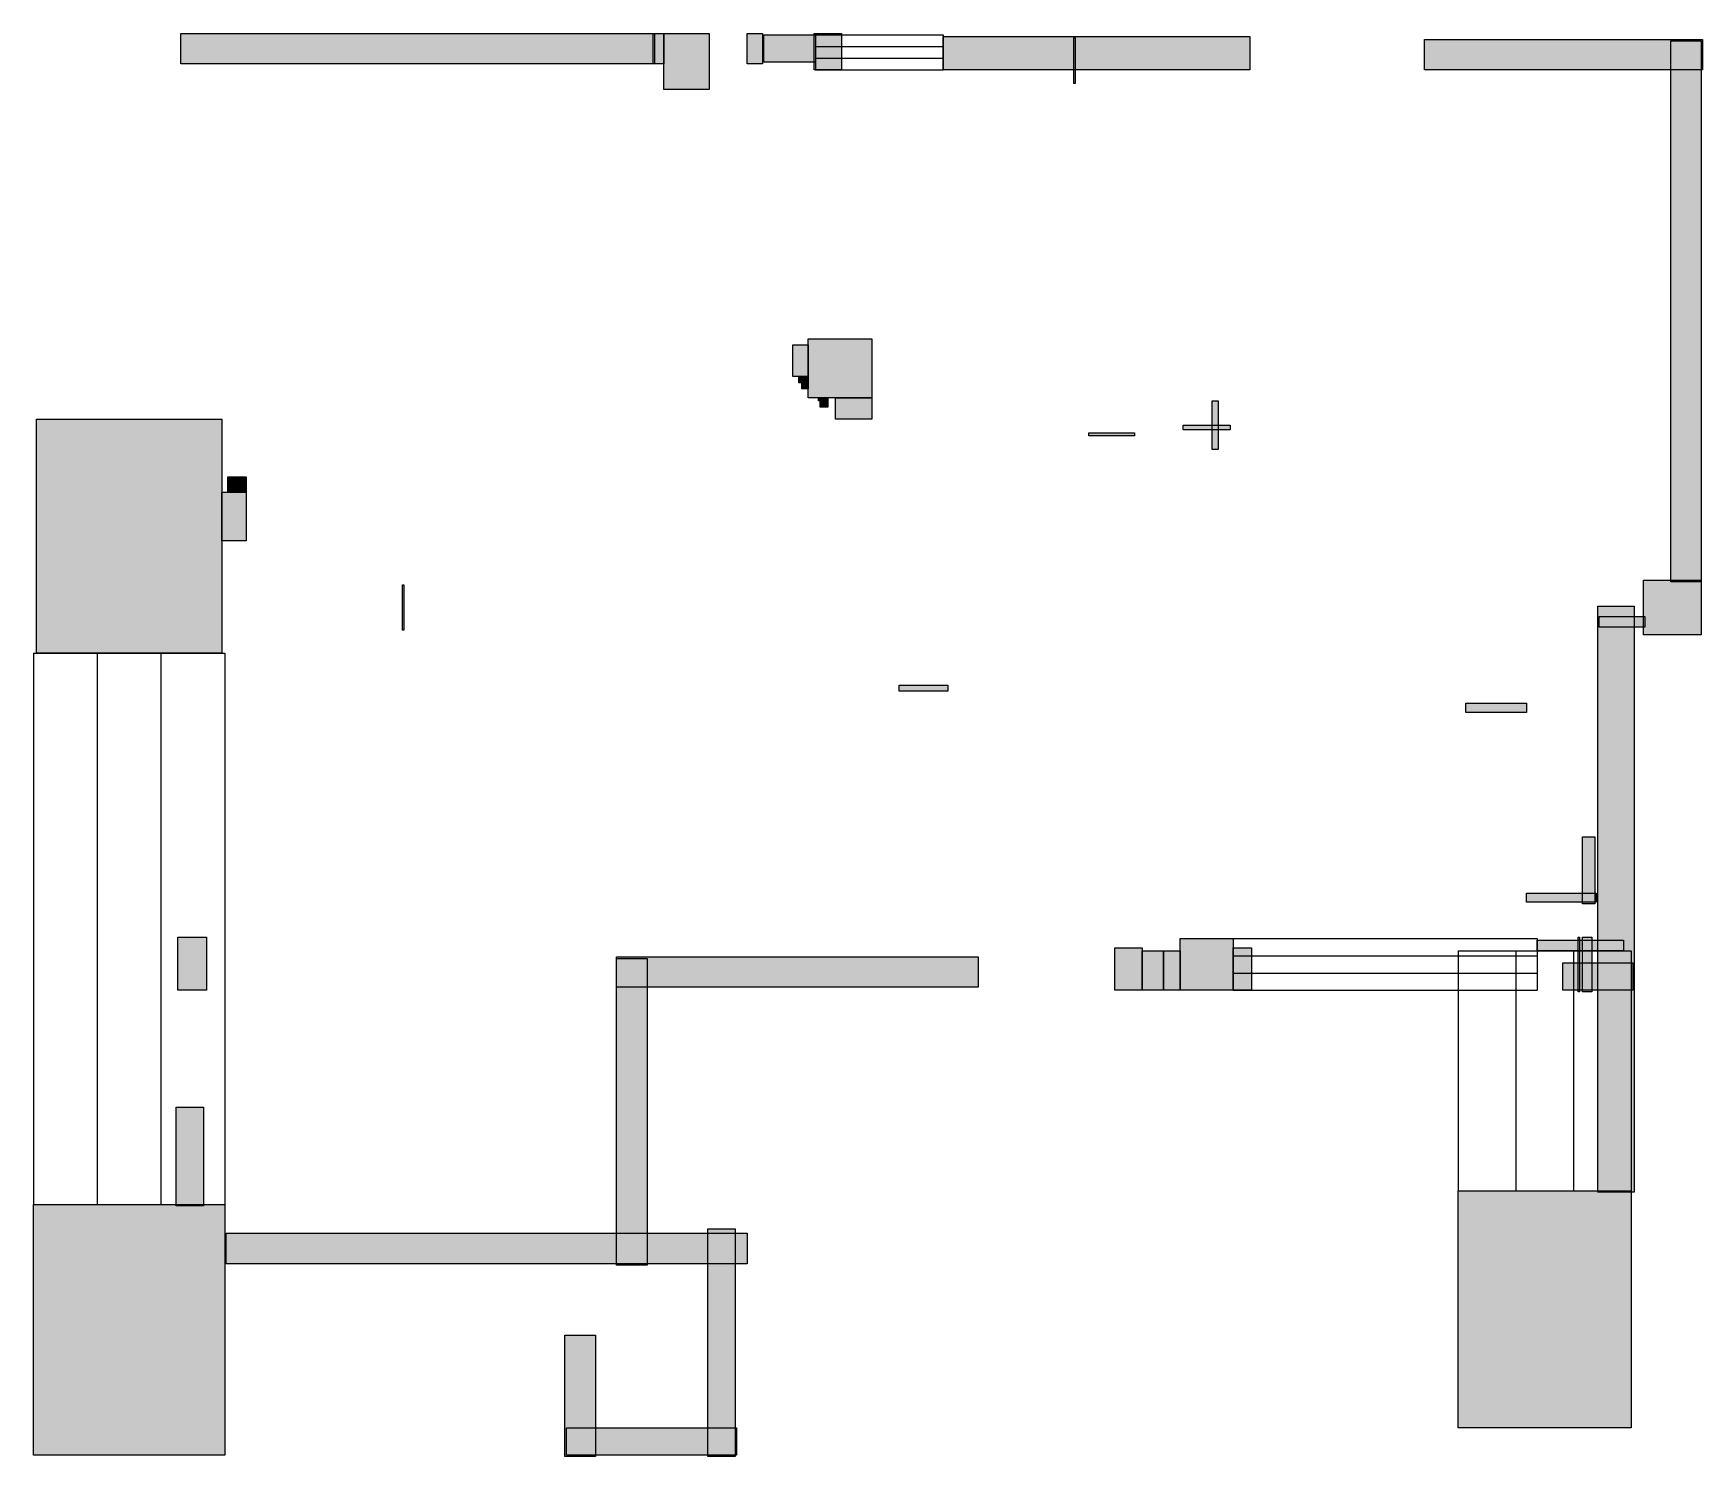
# Model space of a CAD drawing. Header units: centimetres. Extents: x 14 to 981, y 15 to 840.
import ezdxf

# ---------------------------------------------------------------- set-up
doc = ezdxf.new("R2010")
doc.units = ezdxf.units.CM
doc.layers.add('WALL', color=7, linetype='Continuous')
doc.layers.add('WINDOW', color=5, linetype='Continuous')

msp = doc.modelspace()

# ---------------------------------------------------------------- hatches: boundary and pattern name
at = {"layer": 'WALL'}
h = msp.add_hatch(color=256, dxfattribs=at)
h.dxf.hatch_style = 1
h.paths.add_polyline_path([(99.44, 839.52), (374, 839.52), (374, 821.92), (99.44, 821.92)])
h = msp.add_hatch(color=256, dxfattribs=at)
h.dxf.hatch_style = 1
h.paths.add_polyline_path([(373.12, 839.52), (379.28, 839.52), (379.28, 821.92), (373.12, 821.92)])
h = msp.add_hatch(color=256, dxfattribs=at)
h.dxf.hatch_style = 1
h.paths.add_polyline_path([(379.28, 839.52), (405.68, 839.52), (405.68, 806.96), (379.28, 806.96)])
h = msp.add_hatch(color=256, dxfattribs=at)
h.dxf.hatch_style = 1
h.paths.add_polyline_path([(427.68, 839.52), (436.48, 839.52), (436.48, 821.92), (427.68, 821.92)])
h = msp.add_hatch(color=256, dxfattribs=at)
h.dxf.hatch_style = 1
h.paths.add_polyline_path([(437.36, 838.64), (467.28, 838.64), (467.28, 822.8), (437.36, 822.8)])
h = msp.add_hatch(color=256, dxfattribs=at)
h.dxf.hatch_style = 1
h.paths.add_polyline_path([(466.4, 839.52), (482.24, 839.52), (482.24, 818.4), (466.4, 818.4)])
h = msp.add_hatch(color=256, dxfattribs=at)
h.dxf.hatch_style = 1
h.paths.add_polyline_path([(541.2, 837.76), (718.96, 837.76), (718.96, 818.4), (541.2, 818.4)])
h = msp.add_hatch(color=256, dxfattribs=at)
h.dxf.hatch_style = 1
h.paths.add_polyline_path([(616.88, 836.88), (617.76, 836.88), (617.76, 810.48), (616.88, 810.48)])
h = msp.add_hatch(color=256, dxfattribs=at)
h.dxf.hatch_style = 1
h.paths.add_polyline_path([(820.16, 836), (981.2, 836), (981.2, 818.4), (820.16, 818.4)])
h = msp.add_hatch(color=256, dxfattribs=at)
h.dxf.hatch_style = 1
h.paths.add_polyline_path([(962.72, 835.12), (980.32, 835.12), (980.32, 521.84), (962.72, 521.84)])
h = msp.add_hatch(color=256, dxfattribs=at)
h.dxf.hatch_style = 1
h.paths.add_polyline_path([(454.08, 659.12), (462.88, 659.12), (462.88, 640.64), (454.08, 640.64)])
h = msp.add_hatch(color=256, dxfattribs=at)
h.dxf.hatch_style = 1
h.paths.add_polyline_path([(462.88, 662.64), (499.84, 662.64), (499.84, 628.32), (462.88, 628.32)])
h = msp.add_hatch(color=256, dxfattribs=at)
h.dxf.hatch_style = 1
h.paths.add_polyline_path([(457.6, 640.64), (462.88, 640.64), (462.88, 637.12), (457.6, 637.12)])
h = msp.add_hatch(color=256, dxfattribs=at)
h.dxf.hatch_style = 1
h.paths.add_polyline_path([(459.36, 637.12), (462.88, 637.12), (462.88, 633.6), (459.36, 633.6)])
h = msp.add_hatch(color=256, dxfattribs=at)
h.dxf.hatch_style = 1
h.paths.add_polyline_path([(469.04, 628.32), (469.92, 628.32), (469.92, 626.56), (469.04, 626.56)])
h = msp.add_hatch(color=256, dxfattribs=at)
h.dxf.hatch_style = 1
h.paths.add_polyline_path([(469.92, 628.32), (474.32, 628.32), (474.32, 627.44), (469.92, 627.44)])
h = msp.add_hatch(color=256, dxfattribs=at)
h.dxf.hatch_style = 1
h.paths.add_polyline_path([(469.92, 627.44), (474.32, 627.44), (474.32, 623.04), (469.92, 623.04)])
h = msp.add_hatch(color=256, dxfattribs=at)
h.dxf.hatch_style = 1
h.paths.add_polyline_path([(478.72, 628.32), (499.84, 628.32), (499.84, 616), (478.72, 616)])
h = msp.add_hatch(color=256, dxfattribs=at)
h.dxf.hatch_style = 1
h.paths.add_polyline_path([(696.96, 626.56), (700.48, 626.56), (700.48, 598.4), (696.96, 598.4)])
h = msp.add_hatch(color=256, dxfattribs=at)
h.dxf.hatch_style = 1
h.paths.add_polyline_path([(15.84, 616), (123.2, 616), (123.2, 480.48), (15.84, 480.48)])
h = msp.add_hatch(color=256, dxfattribs=at)
h.dxf.hatch_style = 1
h.paths.add_polyline_path([(680.24, 612.48), (707.52, 612.48), (707.52, 609.84), (680.24, 609.84)])
h = msp.add_hatch(color=256, dxfattribs=at)
h.dxf.hatch_style = 1
h.paths.add_polyline_path([(625.68, 608.08), (652.08, 608.08), (652.08, 606.32), (625.68, 606.32)])
h = msp.add_hatch(color=256, dxfattribs=at)
h.dxf.hatch_style = 1
h.paths.add_polyline_path([(126.72, 582.56), (137.28, 582.56), (137.28, 573.76), (126.72, 573.76)])
h = msp.add_hatch(color=256, dxfattribs=at)
h.dxf.hatch_style = 1
h.paths.add_polyline_path([(123.2, 573.76), (137.28, 573.76), (137.28, 545.6), (123.2, 545.6)])
h = msp.add_hatch(color=256, dxfattribs=at)
h.dxf.hatch_style = 1
h.paths.add_polyline_path([(946.88, 522.72), (980.32, 522.72), (980.32, 491.04), (946.88, 491.04)])
h = msp.add_hatch(color=256, dxfattribs=at)
h.dxf.hatch_style = 1
h.paths.add_polyline_path([(227.92, 520.08), (228.8, 520.08), (228.8, 493.68), (227.92, 493.68)])
h = msp.add_hatch(color=256, dxfattribs=at)
h.dxf.hatch_style = 1
h.paths.add_polyline_path([(920.48, 507.76), (941.6, 507.76), (941.6, 168.08), (920.48, 168.08)])
h = msp.add_hatch(color=256, dxfattribs=at)
h.dxf.hatch_style = 1
h.paths.add_polyline_path([(921.36, 501.6), (947.76, 501.6), (947.76, 495.44), (921.36, 495.44)])
h = msp.add_hatch(color=256, dxfattribs=at)
h.dxf.hatch_style = 1
h.paths.add_polyline_path([(515.68, 462), (543.84, 462), (543.84, 458.48), (515.68, 458.48)])
h = msp.add_hatch(color=256, dxfattribs=at)
h.dxf.hatch_style = 1
h.paths.add_polyline_path([(843.92, 451.44), (879.12, 451.44), (879.12, 446.16), (843.92, 446.16)])
h = msp.add_hatch(color=256, dxfattribs=at)
h.dxf.hatch_style = 1
h.paths.add_polyline_path([(911.68, 374), (918.72, 374), (918.72, 335.28), (911.68, 335.28)])
h = msp.add_hatch(color=256, dxfattribs=at)
h.dxf.hatch_style = 1
h.paths.add_polyline_path([(879.12, 341.44), (919.6, 341.44), (919.6, 336.16), (879.12, 336.16)])
h = msp.add_hatch(color=256, dxfattribs=at)
h.dxf.hatch_style = 1
h.paths.add_polyline_path([(97.68, 315.92), (114.4, 315.92), (114.4, 285.12), (97.68, 285.12)])
h = msp.add_hatch(color=256, dxfattribs=at)
h.dxf.hatch_style = 1
h.paths.add_polyline_path([(640.64, 309.76), (656.48, 309.76), (656.48, 285.12), (640.64, 285.12)])
h = msp.add_hatch(color=256, dxfattribs=at)
h.dxf.hatch_style = 1
h.paths.add_polyline_path([(678.48, 315.04), (709.28, 315.04), (709.28, 285.12), (678.48, 285.12)])
h = msp.add_hatch(color=256, dxfattribs=at)
h.dxf.hatch_style = 1
h.paths.add_polyline_path([(709.28, 309.76), (719.84, 309.76), (719.84, 285.12), (709.28, 285.12)])
h = msp.add_hatch(color=256, dxfattribs=at)
h.dxf.hatch_style = 1
h.paths.add_polyline_path([(885.28, 314.16), (935.44, 314.16), (935.44, 308), (885.28, 308)])
h = msp.add_hatch(color=256, dxfattribs=at)
h.dxf.hatch_style = 1
h.paths.add_polyline_path([(909.04, 315.92), (909.92, 315.92), (909.92, 284.24), (909.04, 284.24)])
h = msp.add_hatch(color=256, dxfattribs=at)
h.dxf.hatch_style = 1
h.paths.add_polyline_path([(911.68, 315.92), (916.96, 315.92), (916.96, 284.24), (911.68, 284.24)])
h = msp.add_hatch(color=256, dxfattribs=at)
h.dxf.hatch_style = 1
h.paths.add_polyline_path([(352, 304.48), (561.44, 304.48), (561.44, 286.88), (352, 286.88)])
h = msp.add_hatch(color=256, dxfattribs=at)
h.dxf.hatch_style = 1
h.paths.add_polyline_path([(352, 303.6), (369.6, 303.6), (369.6, 125.84), (352, 125.84)])
h = msp.add_hatch(color=256, dxfattribs=at)
h.dxf.hatch_style = 1
h.paths.add_polyline_path([(656.48, 308), (668.8, 308), (668.8, 285.12), (656.48, 285.12)])
h = msp.add_hatch(color=256, dxfattribs=at)
h.dxf.hatch_style = 1
h.paths.add_polyline_path([(668.8, 308), (678.48, 308), (678.48, 285.12), (668.8, 285.12)])
h = msp.add_hatch(color=256, dxfattribs=at)
h.dxf.hatch_style = 1
h.paths.add_polyline_path([(900.24, 300.96), (940.72, 300.96), (940.72, 285.12), (900.24, 285.12)])
h = msp.add_hatch(color=256, dxfattribs=at)
h.dxf.hatch_style = 1
h.paths.add_polyline_path([(96.8, 217.36), (112.64, 217.36), (112.64, 160.16), (96.8, 160.16)])
h = msp.add_hatch(color=256, dxfattribs=at)
h.dxf.hatch_style = 1
h.paths.add_polyline_path([(839.52, 168.96), (939.84, 168.96), (939.84, 31.68), (839.52, 31.68)])
h = msp.add_hatch(color=256, dxfattribs=at)
h.dxf.hatch_style = 1
h.paths.add_polyline_path([(14.08, 161.04), (124.96, 161.04), (124.96, 15.84), (14.08, 15.84)])
h = msp.add_hatch(color=256, dxfattribs=at)
h.dxf.hatch_style = 1
h.paths.add_polyline_path([(404.8, 146.96), (420.64, 146.96), (420.64, 14.96), (404.8, 14.96)])
h = msp.add_hatch(color=256, dxfattribs=at)
h.dxf.hatch_style = 1
h.paths.add_polyline_path([(125.84, 144.32), (427.68, 144.32), (427.68, 126.72), (125.84, 126.72)])
h = msp.add_hatch(color=256, dxfattribs=at)
h.dxf.hatch_style = 1
h.paths.add_polyline_path([(322.08, 85.36), (339.68, 85.36), (339.68, 14.96), (322.08, 14.96)])
h = msp.add_hatch(color=256, dxfattribs=at)
h.dxf.hatch_style = 1
h.paths.add_polyline_path([(322.96, 31.68), (421.52, 31.68), (421.52, 15.84), (322.96, 15.84)])

# ---------------------------------------------------------------- linework, layer by layer
for points in [[(99.44, 839.52), (374, 839.52), (374, 821.92), (99.44, 821.92)], [(373.12, 839.52), (379.28, 839.52), (379.28, 821.92), (373.12, 821.92)], [(379.28, 839.52), (405.68, 839.52), (405.68, 806.96), (379.28, 806.96)], [(427.68, 839.52), (436.48, 839.52), (436.48, 821.92), (427.68, 821.92)], [(437.36, 838.64), (467.28, 838.64), (467.28, 822.8), (437.36, 822.8)], [(466.4, 839.52), (482.24, 839.52), (482.24, 818.4), (466.4, 818.4)], [(541.2, 837.76), (718.96, 837.76), (718.96, 818.4), (541.2, 818.4)], [(616.88, 836.88), (617.76, 836.88), (617.76, 810.48), (616.88, 810.48)], [(820.16, 836), (981.2, 836), (981.2, 818.4), (820.16, 818.4)], [(962.72, 835.12), (980.32, 835.12), (980.32, 521.84), (962.72, 521.84)], [(454.08, 659.12), (462.88, 659.12), (462.88, 640.64), (454.08, 640.64)], [(462.88, 662.64), (499.84, 662.64), (499.84, 628.32), (462.88, 628.32)], [(457.6, 640.64), (462.88, 640.64), (462.88, 637.12), (457.6, 637.12)], [(459.36, 637.12), (462.88, 637.12), (462.88, 633.6), (459.36, 633.6)], [(469.04, 628.32), (469.92, 628.32), (469.92, 626.56), (469.04, 626.56)], [(469.92, 628.32), (474.32, 628.32), (474.32, 627.44), (469.92, 627.44)], [(469.92, 627.44), (474.32, 627.44), (474.32, 623.04), (469.92, 623.04)], [(478.72, 628.32), (499.84, 628.32), (499.84, 616), (478.72, 616)], [(696.96, 626.56), (700.48, 626.56), (700.48, 598.4), (696.96, 598.4)], [(15.84, 616), (123.2, 616), (123.2, 480.48), (15.84, 480.48)], [(680.24, 612.48), (707.52, 612.48), (707.52, 609.84), (680.24, 609.84)], [(625.68, 608.08), (652.08, 608.08), (652.08, 606.32), (625.68, 606.32)], [(126.72, 582.56), (137.28, 582.56), (137.28, 573.76), (126.72, 573.76)], [(123.2, 573.76), (137.28, 573.76), (137.28, 545.6), (123.2, 545.6)], [(946.88, 522.72), (980.32, 522.72), (980.32, 491.04), (946.88, 491.04)], [(227.92, 520.08), (228.8, 520.08), (228.8, 493.68), (227.92, 493.68)], [(920.48, 507.76), (941.6, 507.76), (941.6, 168.08), (920.48, 168.08)], [(921.36, 501.6), (947.76, 501.6), (947.76, 495.44), (921.36, 495.44)], [(515.68, 462), (543.84, 462), (543.84, 458.48), (515.68, 458.48)], [(843.92, 451.44), (879.12, 451.44), (879.12, 446.16), (843.92, 446.16)], [(911.68, 374), (918.72, 374), (918.72, 335.28), (911.68, 335.28)], [(879.12, 341.44), (919.6, 341.44), (919.6, 336.16), (879.12, 336.16)], [(97.68, 315.92), (114.4, 315.92), (114.4, 285.12), (97.68, 285.12)], [(640.64, 309.76), (656.48, 309.76), (656.48, 285.12), (640.64, 285.12)], [(678.48, 315.04), (709.28, 315.04), (709.28, 285.12), (678.48, 285.12)], [(709.28, 309.76), (719.84, 309.76), (719.84, 285.12), (709.28, 285.12)], [(885.28, 314.16), (935.44, 314.16), (935.44, 308), (885.28, 308)], [(909.04, 315.92), (909.92, 315.92), (909.92, 284.24), (909.04, 284.24)], [(911.68, 315.92), (916.96, 315.92), (916.96, 284.24), (911.68, 284.24)], [(352, 304.48), (561.44, 304.48), (561.44, 286.88), (352, 286.88)], [(352, 303.6), (369.6, 303.6), (369.6, 125.84), (352, 125.84)], [(656.48, 308), (668.8, 308), (668.8, 285.12), (656.48, 285.12)], [(668.8, 308), (678.48, 308), (678.48, 285.12), (668.8, 285.12)], [(900.24, 300.96), (940.72, 300.96), (940.72, 285.12), (900.24, 285.12)], [(96.8, 217.36), (112.64, 217.36), (112.64, 160.16), (96.8, 160.16)], [(839.52, 168.96), (939.84, 168.96), (939.84, 31.68), (839.52, 31.68)], [(14.08, 161.04), (124.96, 161.04), (124.96, 15.84), (14.08, 15.84)], [(404.8, 146.96), (420.64, 146.96), (420.64, 14.96), (404.8, 14.96)], [(125.84, 144.32), (427.68, 144.32), (427.68, 126.72), (125.84, 126.72)], [(322.08, 85.36), (339.68, 85.36), (339.68, 14.96), (322.08, 14.96)], [(322.96, 31.68), (421.52, 31.68), (421.52, 15.84), (322.96, 15.84)]]:
    msp.add_lwpolyline(points, close=True, dxfattribs=at)
at = {"layer": 'WINDOW'}
for p, q in [((467.28, 838.64), (541.2, 838.64)), ((467.28, 838.64), (467.28, 818.4)), ((467.28, 831.89), (541.2, 831.89)), ((541.2, 838.64), (541.2, 818.4)), ((467.28, 825.15), (541.2, 825.15)), ((467.28, 818.4), (541.2, 818.4)), ((14.08, 480.48), (14.08, 161.04)), ((14.08, 480.48), (124.96, 480.48)), ((51.04, 480.48), (51.04, 161.04)), ((88, 480.48), (88, 161.04)), ((124.96, 480.48), (124.96, 161.04)), ((709.28, 315.04), (885.28, 315.04)), ((709.28, 315.04), (709.28, 285.12)), ((885.28, 315.04), (885.28, 285.12)), ((709.28, 305.07), (885.28, 305.07)), ((839.52, 308), (839.52, 168.96)), ((839.52, 308), (939.84, 308)), ((872.96, 308), (872.96, 168.96)), ((906.4, 308), (906.4, 168.96)), ((939.84, 308), (939.84, 168.96)), ((709.28, 295.09), (885.28, 295.09)), ((709.28, 285.12), (885.28, 285.12)), ((839.52, 168.96), (939.84, 168.96)), ((14.08, 161.04), (124.96, 161.04))]:
    msp.add_line(p, q, dxfattribs=at)

doc.saveas('drawing.dxf')
